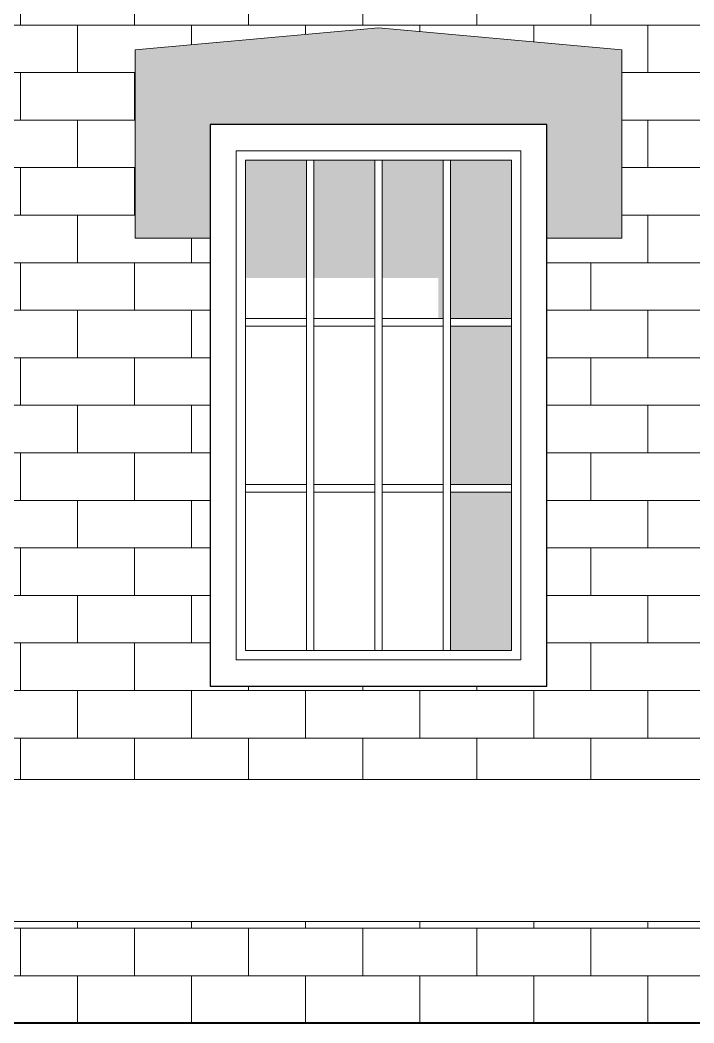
# Model space of a CAD drawing. Header units: feet. Extents: x -10410 to 374725, y -46422 to 88923.
# Drawn here: x 214142 to 215942, y 1856 to 4536 of the extents above; entities that cross this region are included whole.
import ezdxf

# ---------------------------------------------------------------- set-up
doc = ezdxf.new("R2010")
doc.units = ezdxf.units.FT
doc.header["$MEASUREMENT"] = 0
for name, color, linetype, lineweight in [('Конструктив - Стены Несущие_Ном._пера__1', 7, 'Continuous', 20), ('Конструктив - Стены Несущие_Ном._пера__120', 7, 'Continuous', 5), ('Конструктив - Стены Несущие_Ном._пера__21', 7, 'Continuous', 40)]:
    doc.layers.add(name, color=color, linetype=linetype, lineweight=lineweight)
doc.layers.add('Конструктив - Стены Несущие_Ном._пера__107', color=7, linetype='Continuous', lineweight=5, true_color=0xaaaaaa)
doc.layers.add('Конструктив - Стены Несущие_Ном._пера__87', color=7, linetype='Continuous', lineweight=25, true_color=0x6a6a6a)
pattern_1 = [(0, (211399.68, 3506.22), (0, 127), []), (90, (211399.68, 3506.22), (-304.8, 0), [127, -127]), (90, (211552.08, 3633.22), (-304.8, 0), [127, -127])]

msp = doc.modelspace()

# ---------------------------------------------------------------- hatches: boundary and pattern name
at = {"layer": 'Конструктив - Стены Несущие_Ном._пера__107', "linetype": 'Continuous'}
h = msp.add_hatch(dxfattribs=at)
h.set_pattern_fill('ЧЕРЕПИЦА_02', color=256, style=0, pattern_type=2)
h.set_pattern_definition(pattern_1)
h.paths.add_polyline_path([(204164.67985, 4506.22012), (204399.68, 4506.22012), (204399.68, 4256.22015), (204164.67985, 4256.21993), (204164.67985, 4206.22003), (204199.67972, 4206.22003), (204199.67972, 3956.22005), (204164.67985, 3956.22005), (204164.67985, 3906.21993), (204399.68, 3906.21993), (204399.68, 3656.22017), (204164.67985, 3656.22017), (204164.67985, 3606.22005), (204199.67972, 3606.22005), (204199.67972, 3356.22008), (204164.67985, 3356.22008), (204164.67985, 3306.22017), (204399.68, 3306.21996), (204399.68, 3056.21998), (204164.67985, 3056.21998), (204164.67985, 3006.22008), (204199.67972, 3006.22008), (204199.67972, 2756.2201), (204164.67985, 2756.2201), (204164.67985, 2706.21998), (204399.68, 2706.21998), (204399.68, 2456.22001), (204164.67985, 2456.22001), (204164.67985, 2406.2201), (204399.67978, 2406.21989), (204399.67978, 2156.22013), (204164.67985, 2156.21991), (204164.67985, 2106.22001), (204399.68, 2106.22001), (204399.68, 1856.22003), (212714.45195, 1856.22003), (212714.45195, 2106.22001), (212714.45195, 2126.91996), (212522.73968, 2126.91996), (212522.73968, 2506.22013), (218399.67991, 2506.22013), (218399.67991, 2706.2202), (218634.67985, 2706.21998), (218634.67985, 2756.2201), (218599.67997, 2756.2201), (218599.67997, 3006.22008), (218634.67985, 3006.22008), (218634.67985, 3056.21998), (218399.67991, 3056.21998), (218399.67991, 3306.21996), (218634.67985, 3306.21996), (218634.67985, 3356.22008), (218599.67997, 3356.22008), (218599.67997, 3606.22005), (218634.67985, 3606.22005), (218634.67985, 3656.21996), (218399.67991, 3656.21996), (218399.67991, 3906.21993), (218634.67985, 3906.21993), (218634.67985, 3956.22005), (218599.67997, 3956.22005), (218599.67997, 4206.22003), (218634.67985, 4206.22003), (218634.67985, 4256.21993), (218399.67991, 4256.21993), (218399.67991, 4506.22012), (218634.67985, 4506.22012), (218634.67985, 4556.22003), (218599.67997, 4556.22003), (218599.67997, 4806.22), (218634.67985, 4806.22), (218634.67985, 4856.22012), (218399.67991, 4856.22012), (218399.67991, 5106.2201), (218634.67985, 5106.2201), (218634.67985, 5156.22), (204164.67985, 5156.22), (204164.67985, 5106.2201), (204399.68, 5106.2201), (204399.68, 4856.22012), (204164.67985, 4856.22012), (204164.67985, 4806.22), (204199.67972, 4806.22), (204199.67972, 4556.22003), (204164.67985, 4556.22003)])
h.paths.add_polyline_path([(205049.22794, 3953.31005), (205049.22794, 2756.2201), (205949.22779, 2756.2201), (205949.22801, 3953.31005), (206149.22786, 3953.31005), (206149.22786, 4456.22021), (205499.22776, 4515.0862), (204849.22788, 4456.22021), (204849.22788, 3953.31005)], flags=0)
h.paths.add_polyline_path([(208048.78342, 3953.31005), (208048.78342, 2756.2201), (208948.78328, 2756.2201), (208948.78349, 3953.31005), (209148.78334, 3953.31005), (209148.78334, 4456.22021), (208498.78324, 4515.0862), (207848.78336, 4456.22021), (207848.78336, 3953.31005)], flags=0)
h.paths.add_polyline_path([(210649.22993, 3953.31005), (210849.23, 3953.31005), (210849.23, 2756.2201), (211749.23007, 2756.2201), (211749.23007, 3953.31005), (211949.22991, 3953.31005), (211949.22991, 4456.22021), (211299.22982, 4515.0862), (210649.22993, 4456.22021)], flags=0)
h.paths.add_polyline_path([(212249.42342, 3953.30983), (212449.42348, 3953.30983), (212449.42348, 2756.2201), (213349.42334, 2756.2201), (213349.42355, 3953.30983), (213549.4234, 3953.30983), (213549.4234, 4456.22), (212899.4233, 4515.08598), (212249.42342, 4456.22)], flags=0)
h.paths.add_polyline_path([(214649.68487, 3953.30983), (214649.68487, 2756.2201), (215549.68494, 2756.2201), (215549.68494, 3953.30983), (215749.68478, 3953.30983), (215749.68478, 4456.22), (215099.68469, 4515.08598), (214449.6848, 4456.22), (214449.6848, 3953.30983)], flags=0)
h.paths.add_polyline_path([(216200.14258, 4456.22), (216200.14258, 3953.30983), (216400.14264, 3953.30983), (216400.14264, 2756.2201), (217300.1425, 2756.2201), (217300.14271, 3953.30983), (217500.14256, 3953.30983), (217500.14256, 4456.22), (216850.14246, 4515.08598)], flags=0)
h = msp.add_hatch(dxfattribs=at)
h.set_pattern_fill('ЧЕРЕПИЦА_02', color=256, style=0, pattern_type=2)
h.set_pattern_definition(pattern_1)
h.paths.add_polyline_path([(212768.52471, 2106.22004), (212768.52471, 1856.22003), (218399.67994, 1856.22003), (218399.67994, 2106.22004), (218969.67988, 2106.22004), (218969.67988, 2126.92004), (212768.52471, 2126.92004)])
at = {"layer": 'Конструктив - Стены Несущие_Ном._пера__120', "linetype": 'Continuous', "lineweight": 0, "true_color": 0x000000}
for points in [[(214649.68487, 4256.21993), (215549.68487, 4256.21993), (215549.68487, 3953.30989), (215749.68487, 3953.30989), (215749.68487, 4456.21993), (215099.68462, 4515.08599), (214449.68487, 4456.21997), (214449.68487, 3953.30989), (214649.68487, 3953.30989)], [(214744.68486, 3846.09806), (214904.68489, 3846.09804), (214904.68489, 3737.88661), (214907.18487, 3737.8866), (214907.18487, 4161.21994), (214744.68487, 4161.21994)], [(215089.68486, 4161.21994), (214927.18487, 4161.21993), (214927.18488, 3846.09805), (215087.18488, 3846.09802), (215087.18488, 3737.88662), (215089.68486, 3737.8866)], [(215109.68486, 3846.09801), (215259.68492, 3846.09807), (215259.68492, 3737.88663), (215272.18486, 3737.8866), (215272.18486, 4161.21993), (215109.68486, 4161.21993)], [(215454.68487, 3737.8866), (215454.68487, 4161.21993), (215292.18487, 4161.21993), (215292.18487, 3737.8866)], [(215454.68487, 3294.55327), (215454.68487, 3717.8866), (215292.18487, 3717.8866), (215292.18487, 3294.55327)], [(215454.68486, 2851.21994), (215454.68486, 3274.55327), (215292.18486, 3274.55327), (215292.18486, 2851.21994)]]:
    msp.add_hatch(color=18, dxfattribs=at).paths.add_polyline_path(points)

# ---------------------------------------------------------------- linework, layer by layer
at = {"layer": 'Конструктив - Стены Несущие_Ном._пера__1', "linetype": 'Continuous'}
for p, q in [((215099.68462, 4515.08599), (214449.68487, 4456.21997)), ((215749.68487, 4456.21993), (215099.68462, 4515.08599)), ((215749.68487, 3953.30989), (215749.68487, 4456.21993)), ((214649.68487, 4256.21993), (215549.68487, 4256.21993)), ((214649.68487, 3953.30989), (214649.68487, 4256.21993)), ((215549.68487, 4256.21993), (215549.68487, 3953.30989)), ((214449.68487, 3953.30989), (214649.68487, 3953.30989)), ((215549.68487, 3953.30989), (215749.68487, 3953.30989))]:
    msp.add_line(p, q, dxfattribs=at)
at = {"layer": 'Конструктив - Стены Несущие_Ном._пера__120', "linetype": 'Continuous'}
for p, q in [((214449.68487, 3953.30989), (214449.68487, 4456.21997)), ((214719.68487, 4186.21993), (214719.68487, 2826.21993)), ((215479.68487, 4186.21993), (214719.68487, 4186.21993)), ((215479.68487, 2826.21993), (215479.68487, 4186.21993)), ((214744.68487, 2851.21993), (214744.68487, 4161.21993)), ((214744.68487, 4161.21993), (215454.68487, 4161.21993)), ((214907.18487, 4161.21993), (214907.18487, 3737.8866)), ((214927.18487, 3737.8866), (214927.18487, 4161.21993)), ((215089.68487, 4161.21993), (215089.68487, 3737.8866)), ((215109.68487, 3737.8866), (215109.68487, 4161.21993)), ((215272.18487, 4161.21993), (215272.18487, 3737.8866)), ((215292.18487, 3737.8866), (215292.18487, 4161.21993)), ((215454.68487, 4161.21993), (215454.68487, 2851.21993)), ((214907.18487, 3737.8866), (214744.68487, 3737.8866)), ((214907.18487, 3717.8866), (214907.18487, 3737.8866)), ((215089.68487, 3737.8866), (214927.18487, 3737.8866)), ((214927.18487, 3737.8866), (214927.18487, 3717.8866)), ((215089.68487, 3717.8866), (215089.68487, 3737.8866)), ((215272.18487, 3737.8866), (215109.68487, 3737.8866)), ((215109.68487, 3737.8866), (215109.68487, 3717.8866)), ((215272.18487, 3717.8866), (215272.18487, 3737.8866)), ((215454.68487, 3737.8866), (215292.18487, 3737.8866)), ((215292.18487, 3737.8866), (215292.18487, 3717.8866)), ((214744.68487, 3717.8866), (214907.18487, 3717.8866)), ((214907.18487, 3717.8866), (214907.18487, 3294.55327)), ((214927.18487, 3294.55327), (214927.18487, 3717.8866)), ((214927.18487, 3717.8866), (215089.68487, 3717.8866)), ((215089.68487, 3717.8866), (215089.68487, 3294.55327)), ((215109.68487, 3294.55327), (215109.68487, 3717.8866)), ((215109.68487, 3717.8866), (215272.18487, 3717.8866)), ((215272.18487, 3717.8866), (215272.18487, 3294.55327)), ((215292.18487, 3294.55327), (215292.18487, 3717.8866)), ((215292.18487, 3717.8866), (215454.68487, 3717.8866)), ((214907.18487, 3294.55327), (214744.68487, 3294.55327)), ((214744.68487, 3274.55327), (214907.18487, 3274.55327)), ((214907.18487, 3274.55327), (214907.18487, 3294.55327)), ((214907.18487, 3274.55327), (214907.18487, 2851.21993)), ((215089.68487, 3294.55327), (214927.18487, 3294.55327)), ((214927.18487, 3294.55327), (214927.18487, 3274.55327)), ((214927.18487, 2851.21993), (214927.18487, 3274.55327)), ((214927.18487, 3274.55327), (215089.68487, 3274.55327)), ((215089.68487, 3274.55327), (215089.68487, 3294.55327)), ((215089.68487, 3274.55327), (215089.68487, 2851.21993)), ((215272.18487, 3294.55327), (215109.68487, 3294.55327)), ((215109.68487, 3294.55327), (215109.68487, 3274.55327)), ((215109.68487, 2851.21993), (215109.68487, 3274.55327)), ((215109.68487, 3274.55327), (215272.18487, 3274.55327)), ((215272.18487, 3274.55327), (215272.18487, 3294.55327)), ((215272.18487, 3274.55327), (215272.18487, 2851.21993)), ((215454.68487, 3294.55327), (215292.18487, 3294.55327)), ((215292.18487, 3294.55327), (215292.18487, 3274.55327)), ((215292.18487, 2851.21993), (215292.18487, 3274.55327)), ((215292.18487, 3274.55327), (215454.68487, 3274.55327)), ((215454.68487, 2851.21993), (214744.68487, 2851.21993)), ((214719.68487, 2826.21993), (215479.68487, 2826.21993)), ((218969.67988, 2506.22003), (212522.7396, 2506.22003)), ((212522.7396, 2126.92002), (218969.67988, 2126.92002)), ((213684.25513, 2126.92002), (215216.06197, 2126.92002)), ((212644.61793, 1856.22003), (218399.67988, 1856.22003))]:
    msp.add_line(p, q, dxfattribs=at)
at = {"layer": 'Конструктив - Стены Несущие_Ном._пера__21', "linetype": 'Continuous'}
msp.add_line((212644.61793, 1856.22003), (218321.80727, 1856.22003), dxfattribs=at)
at = {"layer": 'Конструктив - Стены Несущие_Ном._пера__87', "linetype": 'Continuous'}
for p, q in [((215549.68487, 4256.21993), (214649.68487, 4256.21993)), ((214649.68487, 4256.21993), (214649.68487, 2756.21993)), ((215549.68487, 2756.21993), (215549.68487, 4256.21993)), ((214649.68487, 2756.21993), (215549.68487, 2756.21993)), ((218121.80727, 1856.22003), (212644.61793, 1856.22003))]:
    msp.add_line(p, q, dxfattribs=at)

doc.saveas('drawing.dxf')
